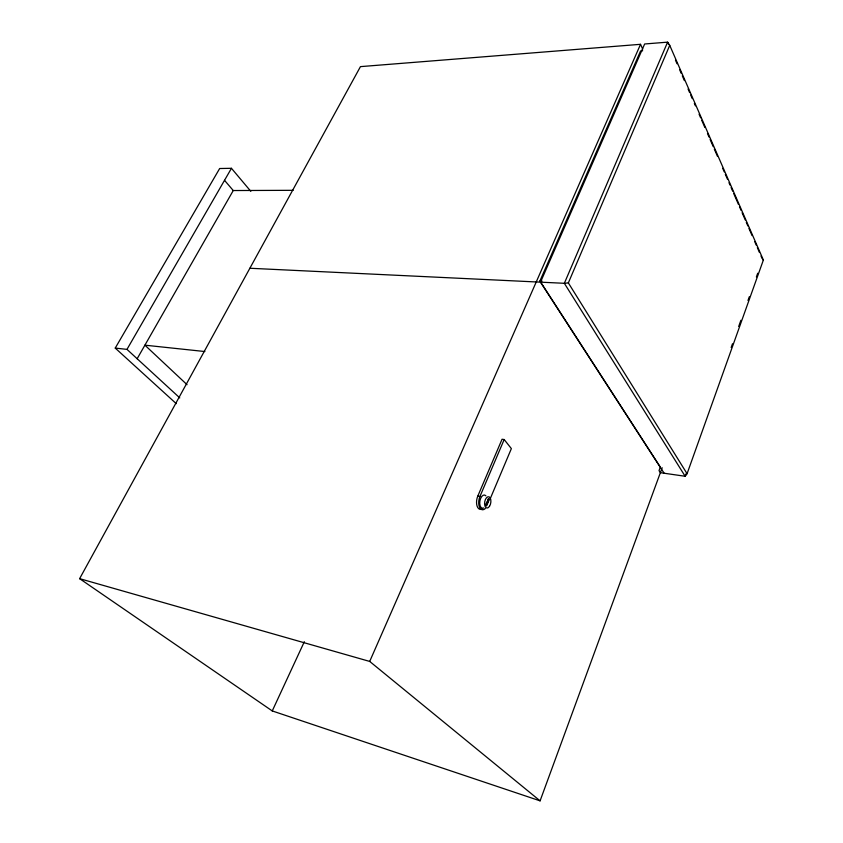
<?xml version="1.0" encoding="UTF-8"?>
<svg xmlns="http://www.w3.org/2000/svg" width="843" height="843" viewBox="0 0 843 843"><rect width="100%" height="100%" fill="white"/><g stroke="black" fill="none" stroke-linecap="round" stroke-linejoin="round"><path stroke-width="1.26" d="M642.651 50.77L640.596 50.928L539.92 280.972L660.322 467.106L659.026 470.636L660.364 472.691L685.148 476.263L687.077 473.713L763.379 260.023L669.732 45.343L667.603 42.15L644.653 43.984L540.5 282.163L664.136 473.229M686.033 473.787L685.148 476.263L564.346 283.301L249.876 268.253M731.166 347.516L732.493 343.796M738.689 326.473L740.902 320.277M747.983 300.477L749.301 296.757M756.382 276.947L757.709 273.237M642.714 49.073L640.532 44.31L360.456 66.629L79.621 578.656L272.257 710.934L540.089 800.85L662.176 467.749M488.561 498.982L485.916 505.242L486.569 505.979L489.214 499.73L488.561 498.982L485.926 504.114M486.58 504.862L488.782 499.646L488.139 498.908M490.036 499.161L511.374 448.602L504.177 439.54L502.049 439.245L477.791 496.127A8.999 4.879 -80.6 0 0 477.064 506.032A8.999 4.879 -80.6 0 0 481.943 509.046M485.357 508.498A9.01 4.868 -80.6 0 1 479.541 507.275A9.01 4.868 -80.6 0 1 479.93 496.495L504.177 439.54M687.077 473.713L568.351 282.9L669.732 45.343M540.089 800.85L369.698 661.428L640.532 44.31M272.257 710.934L304.334 641.702M137.156 358.739L233.258 190.539L293.174 190.318M231.456 168.305L219.665 168.516L115.238 348.085L126.977 349.381L231.456 168.305L250.835 191.35M568.351 282.9L564.346 283.301L667.603 42.15L668.647 44.553M539.92 280.972L542.049 281.077M204.881 351.542L144.912 345.177L187.051 384.682M477.791 496.127L479.93 496.495M79.621 578.656L369.698 661.428M762.578 259.623L763.379 260.023M115.238 348.085L176.282 403.671M126.977 349.381L179.78 397.896M224.523 180.318L233.258 190.539M675.475 60.169L677.045 63.773M679.669 69.779L681.239 73.394M682.293 75.796L684.39 80.601M688.067 89.01L689.637 92.614M690.691 95.017L692.261 98.62M694.358 103.426L695.412 105.828M699.079 114.237L700.659 117.841M701.703 120.243L704.853 127.451M707.477 133.468L709.058 137.072M710.101 139.474L713.252 146.682M714.306 149.085L717.446 156.292M722.693 168.305L724.274 171.909M725.317 174.311L727.425 179.116M728.995 182.72L730.049 185.123M731.092 187.525L732.672 191.14M733.716 193.542L738.436 204.354M739.49 206.756L741.06 210.36M742.114 212.763L745.265 219.97M746.308 222.373L747.889 225.977M748.932 228.379L752.082 235.587M754.706 241.593L756.287 245.197M757.33 247.61L759.427 252.415M761.008 256.019L762.051 258.422M483.713 507.992A6.691 3.614 -80.5 0 1 479.909 500.868A6.691 3.614 -80.5 0 1 485.916 495.842M489.498 506.327A5.701 3.066 -80.6 0 0 489.151 496.906A5.701 3.066 -80.6 0 0 484.577 503.914A5.701 3.066 -80.6 0 0 489.498 506.327"/></g></svg>
